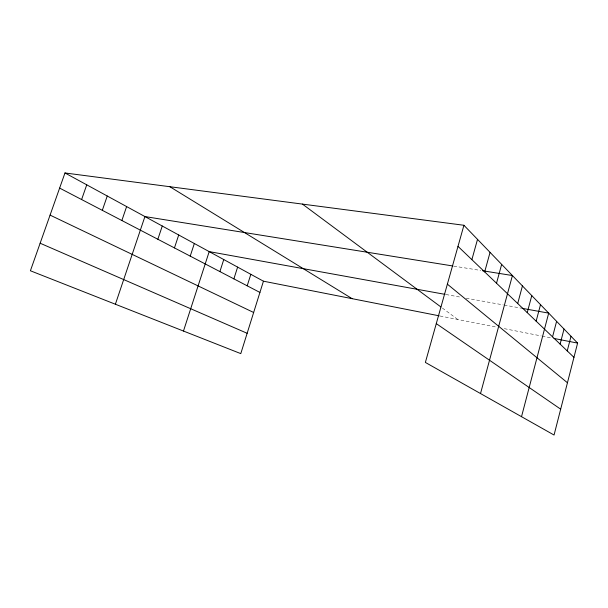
<?xml version="1.0" encoding="UTF-8"?>
<svg xmlns="http://www.w3.org/2000/svg" width="608" height="608" viewBox="0 0 608 608"><rect width="100%" height="100%" fill="white"/><g stroke="black" fill="none" stroke-linecap="round" stroke-linejoin="round"><path stroke-width="0.46" stroke-dasharray="3.04 2.28" d="M453.773 266.122L480.73 270.454M445.983 294.523L461.609 297.35M466.192 298.186L503.272 304.904M504.207 305.072L520.934 308.104M440.063 316L496.964 327.21M504.29 328.654L541.188 335.928M542.108 336.11L552.17 338.094M442.373 308.051L457.763 319.489"/><path stroke-width="0.91" d="M463.927 225.272L577.6 343.102L554.055 435.039L425.372 362.436L463.927 225.272L64.98 172.961L30.4 270.765L240.783 353.62L263.439 281.192L64.98 172.961M567.241 350.915L571.011 336.277M560.12 344.105L564.026 329.034M552.55 336.862L556.601 321.336M521.52 416.685L548.69 313.135L521.862 308.271M536.15 321.161L540.504 304.654M527.242 312.634L531.772 295.602M517.712 303.514L522.432 285.92M480.518 393.551L512.415 275.538L482.592 270.75M496.516 283.229L501.653 264.381M484.675 271.898L490.056 252.358M471.876 259.654L477.523 239.362M247.205 285.813L250.83 274.314M233.882 278.874L237.622 267.11M219.898 271.586L223.759 259.555M183.472 331.048L209.198 251.613L445.056 294.356M190.22 256.12L194.34 243.512M174.45 247.912L178.714 234.992M157.852 239.263L162.268 226.016M115.383 304.236L144.924 216.562L452.846 265.977M121.866 220.514L126.616 206.576M102.319 210.33L107.251 196.012M81.609 199.538L86.739 184.832M263.439 281.192L439.136 315.818M553.987 338.451L577.6 343.102M40.136 243.223L247.144 333.29M50.076 215.11L253.65 312.489M59.63 188.092L259.92 292.44M169.875 186.717L352.131 298.672M436.286 323.623L560.682 409.176M302.442 204.098L440.853 306.926M447.374 284.164L567.446 382.759M457.999 246.369L573.952 357.344"/></g></svg>
